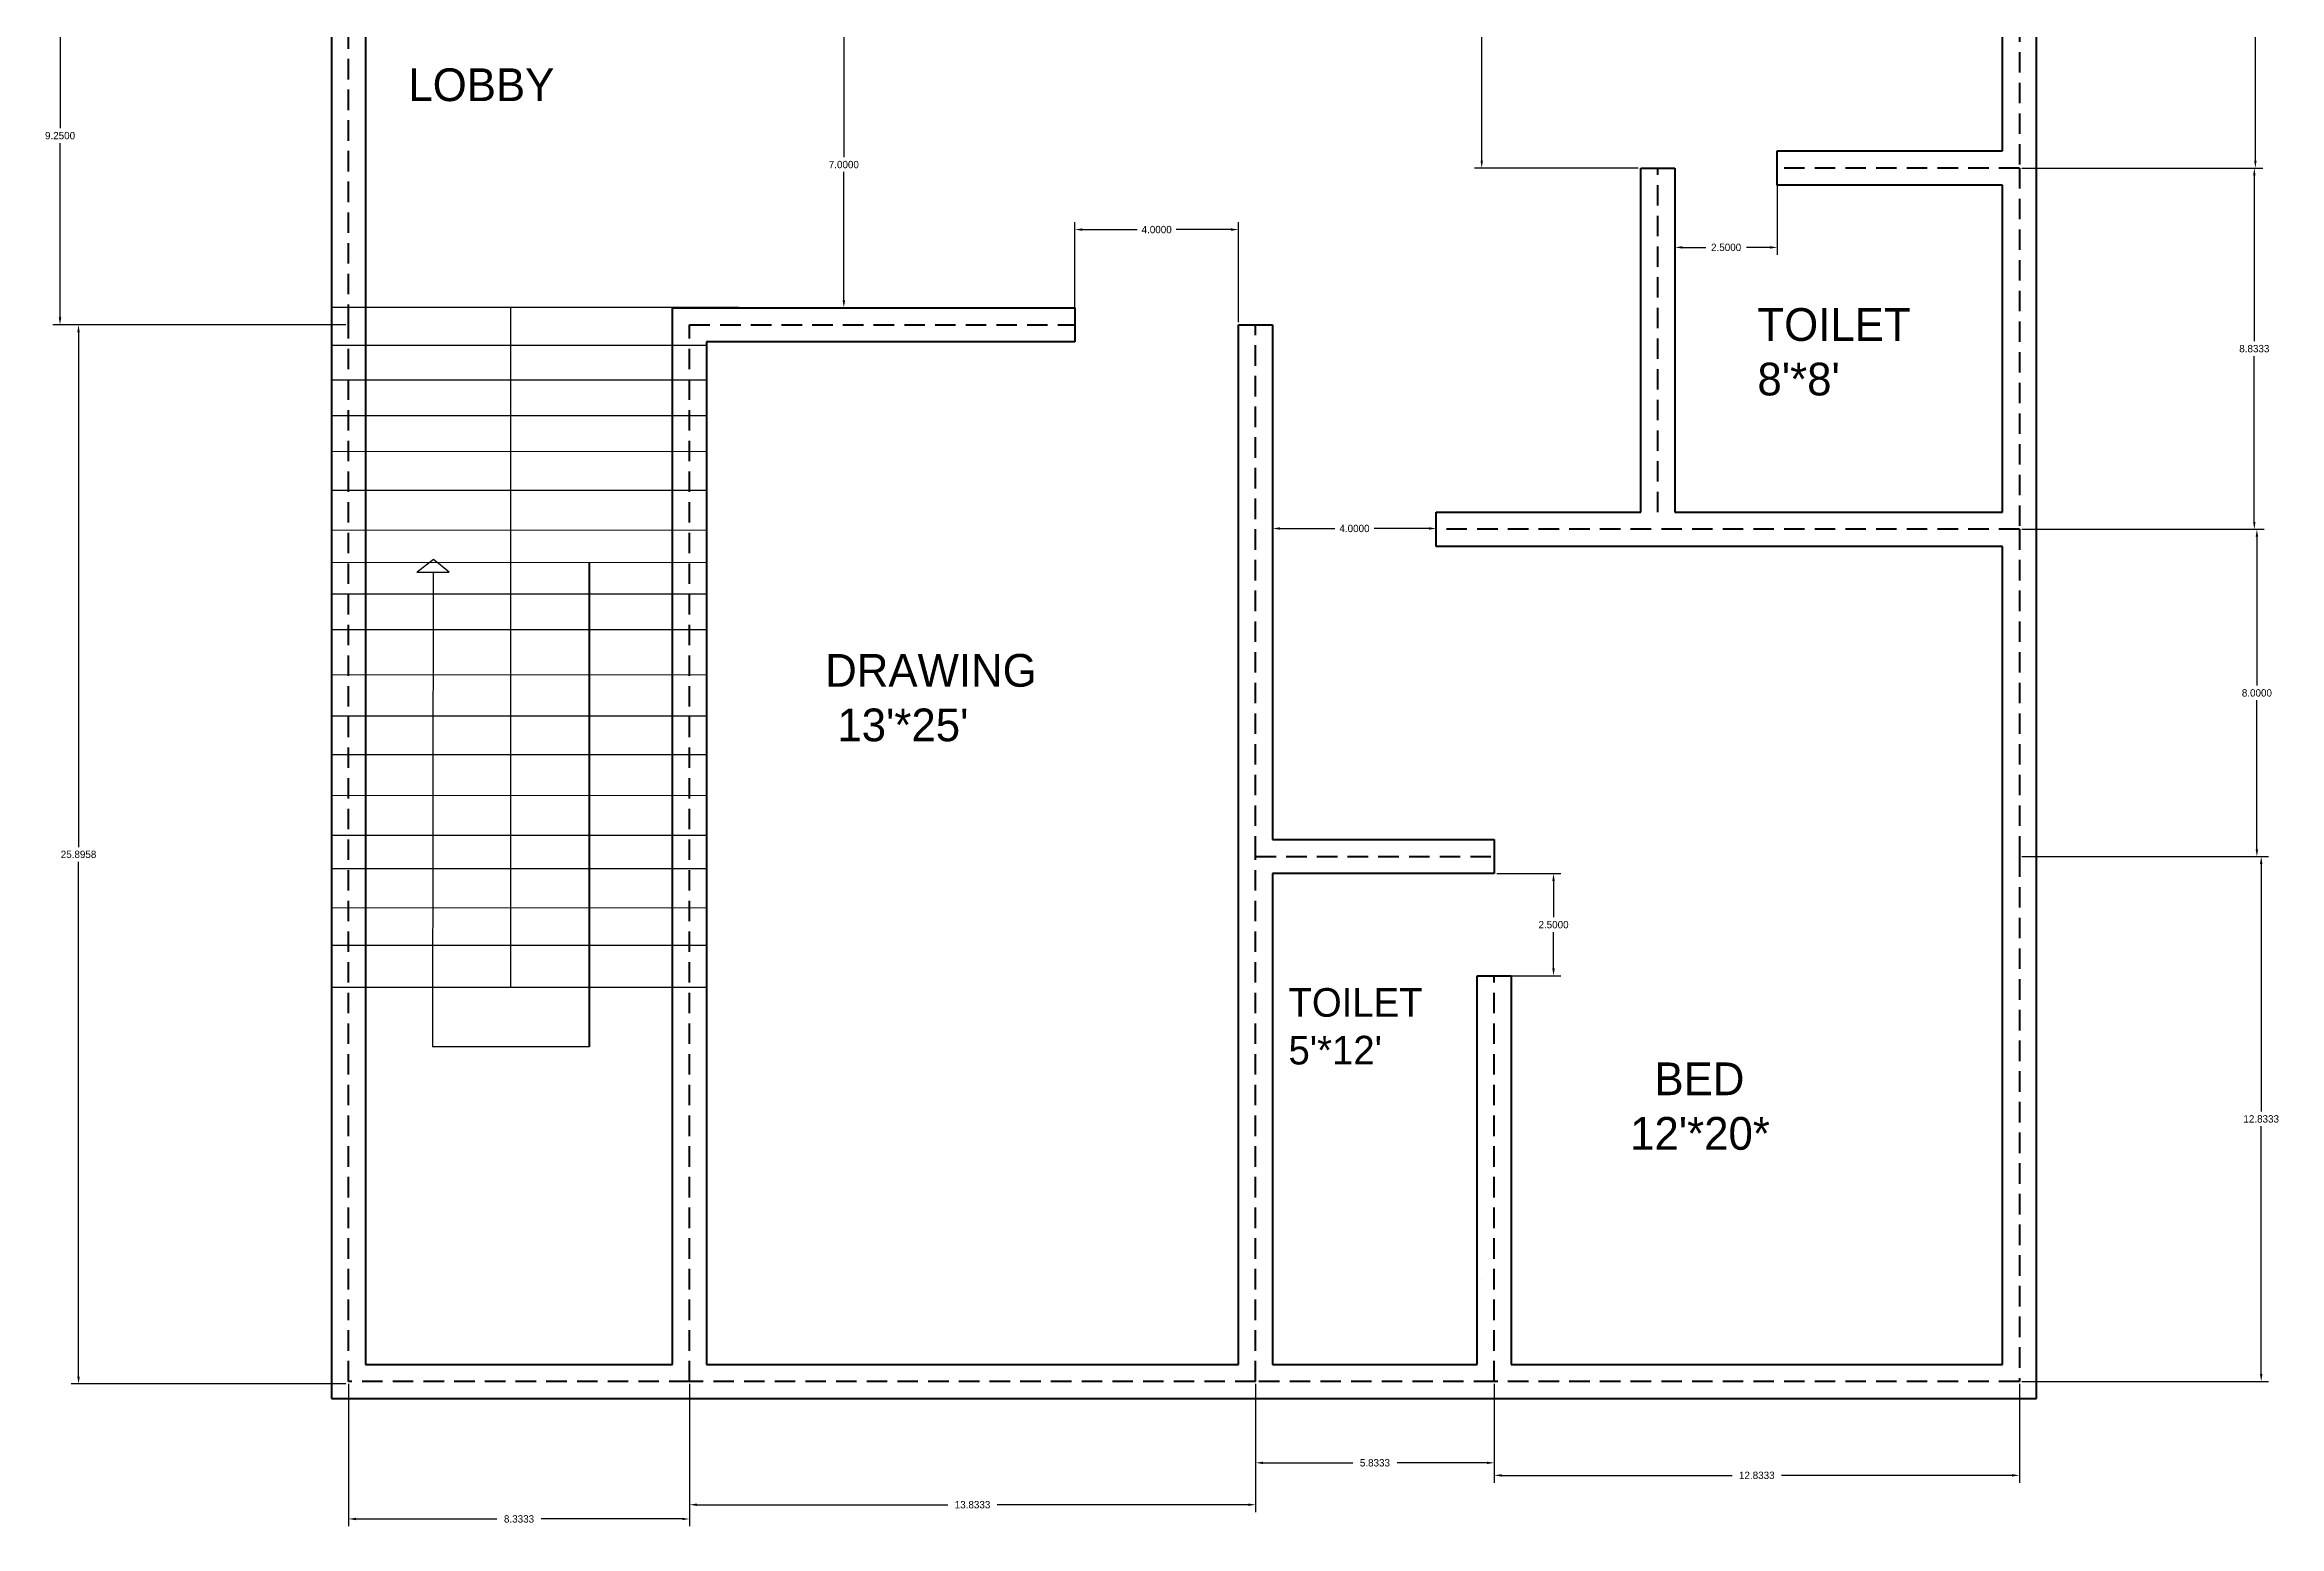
# Model space of a CAD drawing. Header units: inches. Extents: x 23.6 to 79.9, y -22.8 to 48.5.
# Drawn here: x 23.6 to 78.2, y -22.8 to 13.5 of the extents above; entities that cross this region are included whole.
import ezdxf

# ---------------------------------------------------------------- set-up
doc = ezdxf.new("R2010")
doc.units = ezdxf.units.IN
doc.header["$MEASUREMENT"] = 0
doc.linetypes.add('DASHED', pattern=[0.75, 0.5, -0.25])
doc.linetypes.add('HIDDENX2', pattern=[0.75, 0.5, -0.25])
doc.dimstyles.get("Standard").update_dxf_attribs({"dimtxt": 0.18, "dimasz": 0.18, "dimexe": 0.18, "dimexo": 0.0625, "dimgap": 0.09, "dimtad": 0, "dimtih": 1, "dimtoh": 1, "dimdec": 4, "dimzin": 0, "dimdsep": 46, "dimtxsty": 'Standard', "dimcen": 0.09, "dimadec": 0, "dimazin": 0, "dimtfac": 1, "dimtdec": 4, "dimtofl": 0, "dimtmove": 0, "dimatfit": 3, "dimfxl": 1, "dimtolj": 1, "dimtzin": 0, "dimarcsym": 0})

# ---------------------------------------------------------------- blocks, each defined once
blk = doc.blocks.new('*D7')
at = {"color": 0, "linetype": 'ByBlock', "lineweight": -2}
for p, q in [((71.89, 19.282), (77.776, 19.282)), ((77.596, 19.102), (77.596, 15.045)), ((77.596, 10.629), (77.596, 14.685)), ((71.89, 10.449), (77.776, 10.449))]:
    blk.add_line(p, q, dxfattribs=at)
at = {"color": 0, "linetype": 'ByBlock', "lineweight": 100}
for points in [[(77.566, 19.102), (77.626, 19.102), (77.596, 19.282)], [(77.566, 10.629), (77.626, 10.629), (77.596, 10.449)]]:
    blk.add_solid(points, dxfattribs=at)
at = {"layer": 'Defpoints', "color": 0, "linetype": 'ByBlock', "lineweight": 100}
for p in [(71.828, 19.282), (71.828, 10.449), (77.596, 10.449)]:
    blk.add_point(p, dxfattribs=at)
at = {"color": 0, "linetype": 'ByBlock', "lineweight": 100, "insert": (77.596, 14.865), "char_height": 0.18, "attachment_point": 5}
blk.add_mtext('\\A1;8.8333', dxfattribs=at)
blk = doc.blocks.new('*D8')
at = {"color": 0, "linetype": 'ByBlock', "lineweight": -2}
for p, q in [((71.89, 10.449), (77.749, 10.449)), ((77.569, 10.269), (77.569, 6.212)), ((77.569, 1.795), (77.569, 5.852)), ((71.89, 1.615), (77.749, 1.615))]:
    blk.add_line(p, q, dxfattribs=at)
at = {"color": 0, "linetype": 'ByBlock', "lineweight": 100}
for points in [[(77.539, 10.269), (77.599, 10.269), (77.569, 10.449)], [(77.539, 1.795), (77.599, 1.795), (77.569, 1.615)]]:
    blk.add_solid(points, dxfattribs=at)
at = {"layer": 'Defpoints', "color": 0, "linetype": 'ByBlock', "lineweight": 100}
for p in [(71.828, 10.449), (71.828, 1.615), (77.569, 1.615)]:
    blk.add_point(p, dxfattribs=at)
at = {"color": 0, "linetype": 'ByBlock', "lineweight": 100, "insert": (77.569, 6.032), "char_height": 0.18, "attachment_point": 5}
blk.add_mtext('\\A1;8.8333', dxfattribs=at)
blk = doc.blocks.new('*D9')
at = {"color": 0, "linetype": 'ByBlock', "lineweight": -2}
for p, q in [((71.89, 1.615), (77.812, 1.615)), ((77.632, 1.435), (77.632, -2.205)), ((77.632, -6.205), (77.632, -2.565)), ((71.89, -6.385), (77.812, -6.385))]:
    blk.add_line(p, q, dxfattribs=at)
at = {"color": 0, "linetype": 'ByBlock', "lineweight": 100}
for points in [[(77.602, 1.435), (77.662, 1.435), (77.632, 1.615)], [(77.602, -6.205), (77.662, -6.205), (77.632, -6.385)]]:
    blk.add_solid(points, dxfattribs=at)
at = {"layer": 'Defpoints', "color": 0, "linetype": 'ByBlock', "lineweight": 100}
for p in [(71.828, 1.615), (71.828, -6.385), (77.632, -6.385)]:
    blk.add_point(p, dxfattribs=at)
at = {"color": 0, "linetype": 'ByBlock', "lineweight": 100, "insert": (77.632, -2.385), "char_height": 0.18, "attachment_point": 5}
blk.add_mtext('\\A1;8.0000', dxfattribs=at)
blk = doc.blocks.new('*D10')
at = {"color": 0, "linetype": 'ByBlock', "lineweight": -2}
for p, q in [((71.89, -6.385), (77.917, -6.385)), ((77.737, -6.565), (77.737, -12.621)), ((77.737, -19.038), (77.737, -12.981)), ((71.89, -19.218), (77.917, -19.218))]:
    blk.add_line(p, q, dxfattribs=at)
at = {"color": 0, "linetype": 'ByBlock', "lineweight": 100}
for points in [[(77.707, -6.565), (77.767, -6.565), (77.737, -6.385)], [(77.707, -19.038), (77.767, -19.038), (77.737, -19.218)]]:
    blk.add_solid(points, dxfattribs=at)
at = {"layer": 'Defpoints', "color": 0, "linetype": 'ByBlock', "lineweight": 100}
for p in [(71.828, -6.385), (71.828, -19.218), (77.737, -19.218)]:
    blk.add_point(p, dxfattribs=at)
at = {"color": 0, "linetype": 'ByBlock', "lineweight": 100, "insert": (77.737, -12.801), "char_height": 0.18, "attachment_point": 5}
blk.add_mtext('\\A1;12.8333', dxfattribs=at)
blk = doc.blocks.new('*D11')
at = {"color": 0, "linetype": 'ByBlock', "lineweight": -2}
for p, q in [((58.994, -19.281), (58.994, -21.695)), ((71.828, -19.281), (71.828, -21.695)), ((59.174, -21.515), (64.811, -21.515)), ((71.648, -21.515), (66.011, -21.515))]:
    blk.add_line(p, q, dxfattribs=at)
at = {"color": 0, "linetype": 'ByBlock', "lineweight": 100}
for points in [[(59.174, -21.485), (59.174, -21.545), (58.994, -21.515)], [(71.648, -21.485), (71.648, -21.545), (71.828, -21.515)]]:
    blk.add_solid(points, dxfattribs=at)
at = {"layer": 'Defpoints', "color": 0, "linetype": 'ByBlock', "lineweight": 100}
for p in [(58.994, -19.218), (71.828, -19.218), (58.994, -21.515)]:
    blk.add_point(p, dxfattribs=at)
at = {"color": 0, "linetype": 'ByBlock', "lineweight": 100, "insert": (65.411, -21.515), "char_height": 0.18, "attachment_point": 5}
blk.add_mtext('\\A1;12.8333', dxfattribs=at)
blk = doc.blocks.new('*D12')
at = {"color": 0, "linetype": 'ByBlock', "lineweight": -2}
for p, q in [((53.161, -19.281), (53.161, -21.389)), ((58.994, -19.281), (58.994, -21.389)), ((53.341, -21.209), (55.538, -21.209)), ((58.814, -21.209), (56.618, -21.209))]:
    blk.add_line(p, q, dxfattribs=at)
at = {"color": 0, "linetype": 'ByBlock', "lineweight": 100}
for points in [[(53.341, -21.179), (53.341, -21.239), (53.161, -21.209)], [(58.814, -21.179), (58.814, -21.239), (58.994, -21.209)]]:
    blk.add_solid(points, dxfattribs=at)
at = {"layer": 'Defpoints', "color": 0, "linetype": 'ByBlock', "lineweight": 100}
for p in [(53.161, -19.218), (58.994, -19.218), (53.161, -21.209)]:
    blk.add_point(p, dxfattribs=at)
at = {"color": 0, "linetype": 'ByBlock', "lineweight": 100, "insert": (56.078, -21.209), "char_height": 0.18, "attachment_point": 5}
blk.add_mtext('\\A1;5.8333', dxfattribs=at)
blk = doc.blocks.new('*D13')
at = {"color": 0, "linetype": 'ByBlock', "lineweight": -2}
for p, q in [((39.328, -19.281), (39.328, -22.413)), ((53.161, -19.281), (53.161, -22.413)), ((39.508, -22.233), (45.644, -22.233)), ((52.981, -22.233), (46.844, -22.233))]:
    blk.add_line(p, q, dxfattribs=at)
at = {"color": 0, "linetype": 'ByBlock', "lineweight": 100}
for points in [[(39.508, -22.203), (39.508, -22.263), (39.328, -22.233)], [(52.981, -22.203), (52.981, -22.263), (53.161, -22.233)]]:
    blk.add_solid(points, dxfattribs=at)
at = {"layer": 'Defpoints', "color": 0, "linetype": 'ByBlock', "lineweight": 100}
for p in [(39.328, -19.218), (53.161, -19.218), (39.328, -22.233)]:
    blk.add_point(p, dxfattribs=at)
at = {"color": 0, "linetype": 'ByBlock', "lineweight": 100, "insert": (46.244, -22.233), "char_height": 0.18, "attachment_point": 5}
blk.add_mtext('\\A1;13.8333', dxfattribs=at)
blk = doc.blocks.new('*D14')
at = {"color": 0, "linetype": 'ByBlock', "lineweight": -2}
for p, q in [((30.994, -19.281), (30.994, -22.761)), ((39.328, -19.281), (39.328, -22.761)), ((31.174, -22.581), (34.621, -22.581)), ((39.148, -22.581), (35.701, -22.581))]:
    blk.add_line(p, q, dxfattribs=at)
at = {"color": 0, "linetype": 'ByBlock', "lineweight": 100}
for points in [[(31.174, -22.551), (31.174, -22.611), (30.994, -22.581)], [(39.148, -22.551), (39.148, -22.611), (39.328, -22.581)]]:
    blk.add_solid(points, dxfattribs=at)
at = {"layer": 'Defpoints', "color": 0, "linetype": 'ByBlock', "lineweight": 100}
for p in [(30.994, -19.218), (39.328, -19.218), (30.994, -22.581)]:
    blk.add_point(p, dxfattribs=at)
at = {"color": 0, "linetype": 'ByBlock', "lineweight": 100, "insert": (35.161, -22.581), "char_height": 0.18, "attachment_point": 5}
blk.add_mtext('\\A1;8.3333', dxfattribs=at)
blk = doc.blocks.new('*D15')
at = {"color": 0, "linetype": 'ByBlock', "lineweight": -2}
for p, q in [((30.932, 6.615), (24.216, 6.615)), ((24.396, 6.435), (24.396, -6.153)), ((24.396, -19.101), (24.396, -6.513)), ((30.932, -19.281), (24.216, -19.281))]:
    blk.add_line(p, q, dxfattribs=at)
at = {"color": 0, "linetype": 'ByBlock', "lineweight": 100}
for points in [[(24.366, 6.435), (24.426, 6.435), (24.396, 6.615)], [(24.366, -19.101), (24.426, -19.101), (24.396, -19.281)]]:
    blk.add_solid(points, dxfattribs=at)
at = {"layer": 'Defpoints', "color": 0, "linetype": 'ByBlock', "lineweight": 100}
for p in [(24.396, 6.615), (30.994, 6.615), (30.994, -19.281)]:
    blk.add_point(p, dxfattribs=at)
at = {"color": 0, "linetype": 'ByBlock', "lineweight": 100, "insert": (24.396, -6.333), "char_height": 0.18, "attachment_point": 5}
blk.add_mtext('\\A1;25.8958', dxfattribs=at)
blk = doc.blocks.new('*D16')
at = {"color": 0, "linetype": 'ByBlock', "lineweight": -2}
for p, q in [((30.932, 15.865), (23.764, 15.865)), ((23.944, 15.685), (23.944, 11.42)), ((23.944, 6.795), (23.944, 11.06)), ((30.932, 6.615), (23.764, 6.615))]:
    blk.add_line(p, q, dxfattribs=at)
at = {"color": 0, "linetype": 'ByBlock', "lineweight": 100}
for points in [[(23.914, 15.685), (23.974, 15.685), (23.944, 15.865)], [(23.914, 6.795), (23.974, 6.795), (23.944, 6.615)]]:
    blk.add_solid(points, dxfattribs=at)
at = {"layer": 'Defpoints', "color": 0, "linetype": 'ByBlock', "lineweight": 100}
for p in [(23.944, 15.865), (30.994, 15.865), (30.994, 6.615)]:
    blk.add_point(p, dxfattribs=at)
at = {"color": 0, "linetype": 'ByBlock', "lineweight": 100, "insert": (23.944, 11.24), "char_height": 0.18, "attachment_point": 5}
blk.add_mtext('\\A1;9.2500', dxfattribs=at)
blk = doc.blocks.new('*D24')
at = {"color": 0, "linetype": 'ByBlock', "lineweight": -2}
for p, q in [((62.515, 18.865), (58.508, 18.865)), ((58.688, 18.685), (58.688, 14.837)), ((58.688, 10.629), (58.688, 14.477)), ((62.515, 10.449), (58.508, 10.449))]:
    blk.add_line(p, q, dxfattribs=at)
at = {"color": 0, "linetype": 'ByBlock', "lineweight": 100}
for points in [[(58.658, 18.685), (58.718, 18.685), (58.688, 18.865)], [(58.658, 10.629), (58.718, 10.629), (58.688, 10.449)]]:
    blk.add_solid(points, dxfattribs=at)
at = {"layer": 'Defpoints', "color": 0, "linetype": 'ByBlock', "lineweight": 100}
for p in [(62.578, 18.865), (58.688, 10.449), (62.578, 10.449)]:
    blk.add_point(p, dxfattribs=at)
at = {"color": 0, "linetype": 'ByBlock', "lineweight": 100, "insert": (58.688, 14.657), "char_height": 0.18, "attachment_point": 5}
blk.add_mtext('\\A1;8.4167', dxfattribs=at)
blk = doc.blocks.new('*D25')
at = {"color": 0, "linetype": 'ByBlock', "lineweight": -2}
for p, q in [((63.411, 10.386), (63.411, 8.328)), ((65.911, 10.386), (65.911, 8.328)), ((63.591, 8.508), (64.166, 8.508)), ((65.731, 8.508), (65.156, 8.508))]:
    blk.add_line(p, q, dxfattribs=at)
at = {"color": 0, "linetype": 'ByBlock', "lineweight": 100}
for points in [[(63.591, 8.538), (63.591, 8.478), (63.411, 8.508)], [(65.731, 8.538), (65.731, 8.478), (65.911, 8.508)]]:
    blk.add_solid(points, dxfattribs=at)
at = {"layer": 'Defpoints', "color": 0, "linetype": 'ByBlock', "lineweight": 100}
for p in [(63.411, 10.449), (65.911, 10.449), (65.911, 8.508)]:
    blk.add_point(p, dxfattribs=at)
at = {"color": 0, "linetype": 'ByBlock', "lineweight": 100, "insert": (64.661, 8.508), "char_height": 0.18, "attachment_point": 5}
blk.add_mtext('\\A1;2.5000', dxfattribs=at)
blk = doc.blocks.new('*D26')
at = {"color": 0, "linetype": 'ByBlock', "lineweight": -2}
for p, q in [((53.578, 1.629), (53.578, 1.815)), ((57.578, 1.629), (57.578, 1.815)), ((53.758, 1.635), (55.098, 1.635)), ((57.398, 1.635), (56.058, 1.635))]:
    blk.add_line(p, q, dxfattribs=at)
at = {"color": 0, "linetype": 'ByBlock', "lineweight": 100}
for points in [[(53.758, 1.665), (53.758, 1.605), (53.578, 1.635)], [(57.398, 1.665), (57.398, 1.605), (57.578, 1.635)]]:
    blk.add_solid(points, dxfattribs=at)
at = {"layer": 'Defpoints', "color": 0, "linetype": 'ByBlock', "lineweight": 100}
for p in [(53.578, 1.567), (57.578, 1.635), (57.578, 1.567)]:
    blk.add_point(p, dxfattribs=at)
at = {"color": 0, "linetype": 'ByBlock', "lineweight": 100, "insert": (55.578, 1.635), "char_height": 0.18, "attachment_point": 5}
blk.add_mtext('\\A1;4.0000', dxfattribs=at)
blk = doc.blocks.new('*D27')
at = {"color": 0, "linetype": 'ByBlock', "lineweight": -2}
for p, q in [((59.057, -6.801), (60.623, -6.801)), ((60.443, -6.981), (60.443, -7.871)), ((60.443, -9.121), (60.443, -8.231)), ((59.057, -9.301), (60.623, -9.301))]:
    blk.add_line(p, q, dxfattribs=at)
at = {"color": 0, "linetype": 'ByBlock', "lineweight": 100}
for points in [[(60.413, -6.981), (60.473, -6.981), (60.443, -6.801)], [(60.413, -9.121), (60.473, -9.121), (60.443, -9.301)]]:
    blk.add_solid(points, dxfattribs=at)
at = {"layer": 'Defpoints', "color": 0, "linetype": 'ByBlock', "lineweight": 100}
for p in [(58.994, -6.801), (58.994, -9.301), (60.443, -9.301)]:
    blk.add_point(p, dxfattribs=at)
at = {"color": 0, "linetype": 'ByBlock', "lineweight": 100, "insert": (60.443, -8.051), "char_height": 0.18, "attachment_point": 5}
blk.add_mtext('\\A1;2.5000', dxfattribs=at)
blk = doc.blocks.new('*D28')
at = {"color": 0, "linetype": 'ByBlock', "lineweight": -2}
for p, q in [((48.744, 6.678), (48.744, 9.123)), ((48.924, 8.943), (50.264, 8.943)), ((52.564, 8.943), (51.224, 8.943)), ((52.744, 6.678), (52.744, 9.123))]:
    blk.add_line(p, q, dxfattribs=at)
at = {"color": 0, "linetype": 'ByBlock', "lineweight": 100}
for points in [[(48.924, 8.973), (48.924, 8.913), (48.744, 8.943)], [(52.564, 8.973), (52.564, 8.913), (52.744, 8.943)]]:
    blk.add_solid(points, dxfattribs=at)
at = {"layer": 'Defpoints', "color": 0, "linetype": 'ByBlock', "lineweight": 100}
for p in [(52.744, 8.943), (48.744, 6.615), (52.744, 6.615)]:
    blk.add_point(p, dxfattribs=at)
at = {"color": 0, "linetype": 'ByBlock', "lineweight": 100, "insert": (50.744, 8.943), "char_height": 0.18, "attachment_point": 5}
blk.add_mtext('\\A1;4.0000', dxfattribs=at)
blk = doc.blocks.new('*D29')
at = {"color": 0, "linetype": 'ByBlock', "lineweight": -2}
for p, q in [((38.974, 14.032), (43.279, 14.032)), ((43.099, 13.852), (43.099, 10.712)), ((43.099, 7.212), (43.099, 10.352)), ((38.974, 7.032), (43.279, 7.032))]:
    blk.add_line(p, q, dxfattribs=at)
at = {"color": 0, "linetype": 'ByBlock', "lineweight": 100}
for points in [[(43.069, 13.852), (43.129, 13.852), (43.099, 14.032)], [(43.069, 7.212), (43.129, 7.212), (43.099, 7.032)]]:
    blk.add_solid(points, dxfattribs=at)
at = {"layer": 'Defpoints', "color": 0, "linetype": 'ByBlock', "lineweight": 100}
for p in [(38.911, 14.032), (38.911, 7.032), (43.099, 7.032)]:
    blk.add_point(p, dxfattribs=at)
at = {"color": 0, "linetype": 'ByBlock', "lineweight": 100, "insert": (43.099, 10.532), "char_height": 0.18, "attachment_point": 5}
blk.add_mtext('\\A1;7.0000', dxfattribs=at)

msp = doc.modelspace()

# ---------------------------------------------------------------- linework, layer by layer
at = {"linetype": 'ByBlock', "lineweight": 100}
for p, q in [((72.24447, -19.63476), (72.24447, 27.69857)), ((30.57781, 23.5319), (30.57781, -19.2181)), ((31.41114, 22.69857), (31.41114, -18.80143)), ((71.41114, 10.86524), (71.41114, 18.86523)), ((62.57781, 2.0319), (62.57781, 10.44857)), ((62.57781, 10.44857), (62.99447, 10.44857)), ((62.99447, 10.44857), (63.41114, 10.44857)), ((63.41114, 10.44857), (63.41114, 2.0319)), ((65.91114, 10.44857), (65.91114, 10.86524)), ((65.91114, 10.86524), (71.41114, 10.86524)), ((65.91114, 10.0319), (65.91114, 10.44857)), ((71.41114, 10.0319), (65.91114, 10.0319)), ((71.41114, 2.0319), (71.41114, 10.0319)), ((38.91114, 6.61524), (38.91114, 7.0319)), ((38.91114, 7.0319), (48.74447, 7.0319)), ((38.91114, -18.80143), (38.91114, 6.61524)), ((48.74447, 7.0319), (48.74447, 6.61524)), ((48.74447, 6.61524), (48.74447, 6.19857)), ((52.74447, -18.80143), (52.74447, 6.61524)), ((52.74447, 6.61524), (53.16114, 6.61524)), ((53.16114, 6.61524), (53.57781, 6.61524)), ((53.57781, 6.61524), (53.57781, -5.9681)), ((48.74447, 6.19857), (39.74447, 6.19857)), ((39.74447, 6.19857), (39.74447, -18.80143)), ((57.57781, 1.61524), (57.57781, 2.0319)), ((57.57781, 2.0319), (62.57781, 2.0319)), ((63.41114, 2.0319), (71.41114, 2.0319)), ((57.57781, 1.19857), (57.57781, 1.61524)), ((71.41114, 1.19857), (57.57781, 1.19857)), ((71.41114, -18.80143), (71.41114, 1.19857)), ((36.88373, -11.03815), (36.88373, 0.79743)), ((53.57781, -5.9681), (58.99447, -5.9681)), ((58.99447, -5.9681), (58.99447, -6.38477)), ((58.99447, -6.38477), (58.99447, -6.80143)), ((58.99447, -6.80143), (53.57781, -6.80143)), ((53.57781, -6.80143), (53.57781, -18.80143)), ((58.57781, -18.80143), (58.57781, -9.30143)), ((58.57781, -9.30143), (58.99447, -9.30143)), ((58.99447, -9.30143), (59.41114, -9.30143)), ((59.41114, -9.30143), (59.41114, -18.80143)), ((31.41114, -18.80143), (38.91114, -18.80143)), ((39.74447, -18.80143), (52.74447, -18.80143)), ((53.57781, -18.80143), (58.57781, -18.80143)), ((59.41114, -18.80143), (71.41114, -18.80143)), ((30.57781, -19.2181), (30.57781, -19.63476)), ((30.57781, -19.63476), (71.82781, -19.63476)), ((71.82781, -19.63476), (72.24447, -19.63476))]:
    msp.add_line(p, q, dxfattribs=at)
at = {"linetype": 'DASHED', "lineweight": 100}
for p, q in [((71.82781, 19.2819), (71.82781, 10.44857)), ((30.99447, 6.61524), (30.99447, 16.2819)), ((62.99447, 2.0319), (62.99447, 10.44857)), ((71.82781, 10.44857), (65.91114, 10.44857)), ((71.82781, 10.44857), (71.82781, 1.61524)), ((30.99447, -19.2181), (30.99447, 6.61524)), ((71.82781, 1.61524), (71.82781, -6.38476)), ((71.82781, -6.38476), (71.82781, -19.2181)), ((39.32781, -19.2181), (30.99447, -19.2181)), ((53.16114, -19.2181), (39.32781, -19.2181)), ((58.99447, -19.2181), (53.16114, -19.2181)), ((71.82781, -19.2181), (58.99447, -19.2181))]:
    msp.add_line(p, q, dxfattribs=at)
for p, q in [((40.52068, 7.03766), (30.57781, 7.0423)), ((34.95109, 7.04011), (34.95109, -9.58598)), ((39.74447, 6.1078), (30.57781, 6.11177)), ((39.74447, 5.26173), (30.57781, 5.26574)), ((39.74447, 4.38839), (30.57781, 4.39237)), ((39.74447, 3.51108), (30.57781, 3.51458)), ((39.74447, 2.56175), (30.57781, 2.56555)), ((39.74447, 1.58656), (30.57781, 1.59033)), ((39.74447, 0.79626), (30.57781, 0.8)), ((32.6653, 0.56635), (33.45712, 0.56635)), ((33.07205, 0.87396), (32.66859, 0.56635)), ((33.05075, -11.03656), (33.06934, 0.56635)), ((33.45712, 0.56635), (33.07205, 0.87396)), ((39.74447, 0.02604), (30.57781, 0.02977)), ((39.74447, -0.84466), (30.57781, -0.84099)), ((39.74447, -1.94891), (30.57781, -1.94507)), ((39.74447, -2.95468), (30.57781, -2.951)), ((39.74447, -3.90075), (30.57781, -3.89691)), ((39.74447, -4.89944), (30.57781, -4.89575)), ((39.74447, -5.87182), (30.57781, -5.86804)), ((39.74447, -6.68654), (30.57781, -6.68282)), ((39.74447, -7.64364), (30.57781, -7.64003)), ((39.74447, -8.56208), (30.57781, -8.55814)), ((39.74447, -9.58815), (30.57781, -9.58465)), ((36.88373, -11.03815), (33.04917, -11.03815))]:
    msp.add_line(p, q)
at = {"linetype": 'HIDDENX2', "lineweight": 100}
for p, q in [((39.32781, -19.2181), (39.32781, 6.61524)), ((39.32781, 6.61524), (48.74447, 6.61524)), ((53.16114, -6.38477), (53.16114, 6.61524)), ((71.82781, 1.61524), (57.57781, 1.61524)), ((53.16114, -19.2181), (53.16114, -6.38477)), ((53.16114, -6.38477), (58.99447, -6.38477)), ((58.99447, -19.2181), (58.99447, -9.30143)), ((58.70449, -16.69979), (58.70449, -16.69979))]:
    msp.add_line(p, q, dxfattribs=at)

# ---------------------------------------------------------------- texts
at = {"width": 3.552713678800501e-15, "attachment_point": 1}
for s, insert, char_height in [('  LOBBY', (31.86207, 12.88515), 0.8), ("TOILET\\P8'*8'", (65.42583, 7.02278), 0.8), ("DRAWING\\P 13'*25'", (42.64283, -1.43328), 0.8), ("TOILET\\P5'*12'", (53.96605, -9.60201), 0.7), ("  BED\\P12'*20*", (62.31389, -11.4201), 0.8)]:
    msp.add_mtext(s, dxfattribs=dict(at, insert=insert, char_height=char_height))

# ---------------------------------------------------------------- dimensions: what is measured, and where the dimension line sits
at = {"linetype": 'ByBlock', "lineweight": 100}
for p1, p2, distance, picture, middle in [((71.82781, 19.2819), (71.82781, 10.44857), 5.76843, '*D7', (77.59624, 14.86524)), ((62.5778, 18.86523), (62.57781, 10.44857), -3.88985, '*D24', (58.68795, 14.6569)), ((30.99447, 6.61524), (30.99447, 15.86524), 7.05091, '*D16', (23.94357, 11.24024)), ((38.91114, 14.0319), (38.91114, 7.0319), 4.18835, '*D29', (43.09949, 10.5319)), ((63.41114, 10.44857), (65.91114, 10.44857), -1.9401, '*D25', (64.66114, 8.50846)), ((71.82781, 10.44857), (71.82781, 1.61524), 5.74126, '*D8', (77.56907, 6.0319)), ((48.74447, 6.61524), (52.74447, 6.61524), 2.32761, '*D28', (50.74447, 8.94284)), ((30.99447, -19.2806), (30.99447, 6.61524), 6.59802, '*D15', (24.39645, -6.33268)), ((71.82781, 1.61524), (71.82781, -6.38476), 5.80458, '*D9', (77.63239, -2.38476)), ((71.82781, -6.38476), (71.82781, -19.2181), 5.90914, '*D10', (77.73695, -12.80143)), ((58.99447, -6.80143), (58.99447, -9.30143), 1.44863, '*D27', (60.4431, -8.05143)), ((39.32781, -19.2181), (30.99447, -19.2181), 3.36314, '*D14', (35.16114, -22.58124)), ((53.16114, -19.2181), (39.32781, -19.2181), 3.01489, '*D13', (46.24447, -22.23299)), ((58.99447, -19.2181), (53.16114, -19.2181), 1.99066, '*D12', (56.07781, -21.20876)), ((71.82781, -19.2181), (58.99447, -19.2181), 2.29707, '*D11', (65.41114, -21.51517))]:
    dim = msp.add_aligned_dim(p1=p1, p2=p2, distance=distance, dimstyle='Standard', dxfattribs=at)
    dim.commit()
    dim.dimension.update_dxf_attribs({"geometry": picture, "text_midpoint": middle})
dim = msp.add_linear_dim(base=(57.57781, 1.6348), p1=(53.57781, 1.56669), p2=(57.57781, 1.56669), angle=0, dimstyle='Standard', dxfattribs=at)
dim.commit()
dim.dimension.update_dxf_attribs({"geometry": '*D26', "text_midpoint": (55.57781, 1.6348), "dimtype": 161})

doc.saveas('drawing.dxf')
